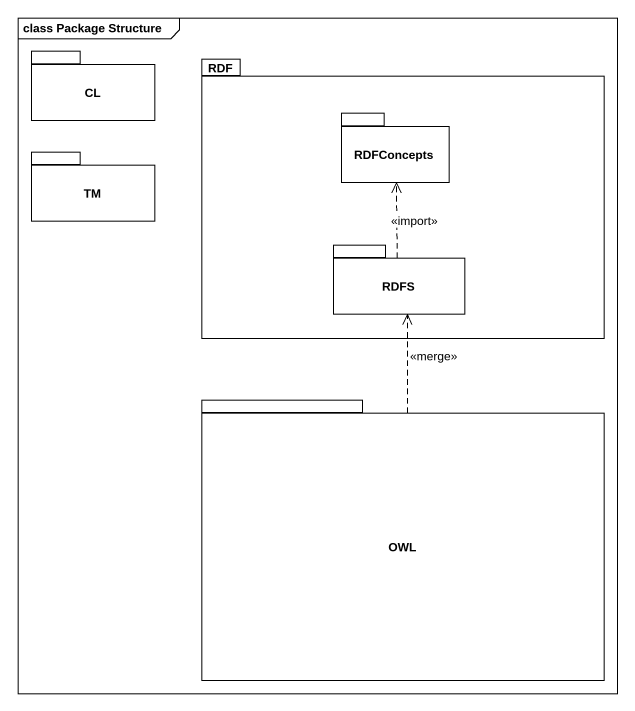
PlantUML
@startuml
mainframe class Package Structure
package CL {
}
package RDF {
  package RDFConcepts {
  }
  package RDFS {
  }
}
package TM {
}
package OWL {
}
RDFS .up.> RDFConcepts : <<import>>
OWL .up.> RDFS : <<merge>>
@enduml
